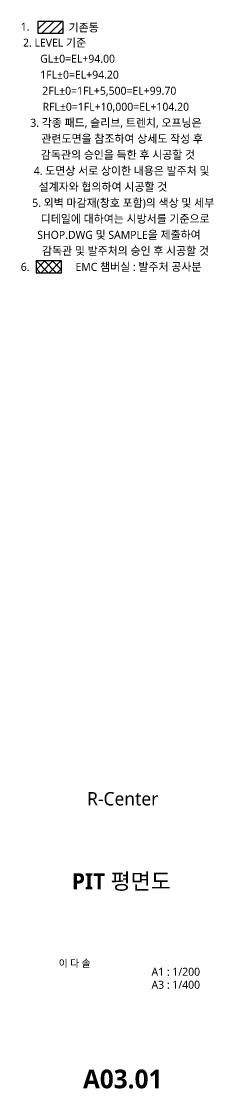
# Model space of a CAD drawing. Header units: millimetres. Extents: x -145104 to 501096, y 3876 to 113496.
# Drawn here: x -19702 to -5289, y 5551 to 85537 of the extents above; entities that cross this region are included whole.
import ezdxf
from ezdxf.enums import TextEntityAlignment as Align

# ---------------------------------------------------------------- set-up
doc = ezdxf.new("R2010")
doc.units = ezdxf.units.MM
doc.header["$LTSCALE"] = 200
for name, color, linetype in [('3TXT', 3, 'Continuous'), ('HAT', 8, 'Continuous'), ('TEXT', 3, 'Continuous'), ('XR-SHEET$0$TITLE', 7, 'Continuous'), ('XR-SHEET$1$SHT', 5, 'Continuous'), ('XR-SHEET$1$TEXT', 3, 'Continuous')]:
    doc.layers.add(name, color=color, linetype=linetype)
doc.styles.add('XR-SHEET$0$굴림체(옥산)', font='malgun.ttf')
doc.styles.add('맑은고딕B', font='malgunbd.ttf')
doc.styles.add('스타일1', font='malgun.ttf')

# ---------------------------------------------------------------- blocks, each defined once
blk = doc.blocks.new('XR-SHEET$0$TITLE')
at = {"layer": 'XR-SHEET$0$TITLE', "true_color": 0x000000, "style": 'XR-SHEET$0$굴림체(옥산)'}
for tag, height, p in [('동명칭', 6, (776.77, -457.26)), ('SCALE-A1', 3, (797.5, -522)), ('SCALE-A3', 3, (797.5, -527)), ('DATA', 3, (797.5, -540))]:
    blk.add_attdef(tag, text='', height=height, dxfattribs=at).set_placement(p, align=Align.MIDDLE)
for tag, height, p in [('TITLE1', 6, (776.5, -479.4)), ('TITLE4', 6, (776.5, -484.39)), ('TITLE2', 6, (776.5, -489)), ('TITLE5', 6, (776.5, -493.99)), ('TITLE3', 6, (776.5, -498.7)), ('NAME-1', 3, (760.16, -517.5)), ('NAME-2', 3, (760.16, -526.5)), ('A0.00', 7, (776.5, -561))]:
    blk.add_attdef(tag, text='', height=height, dxfattribs=at).set_placement(p, align=Align.MIDDLE_CENTER)

msp = doc.modelspace()

# ---------------------------------------------------------------- hatches: boundary and pattern name
at = {"layer": 'HAT'}
h = msp.add_hatch(dxfattribs=at)
h.set_pattern_fill('ANSI31', color=256, scale=133.333333)
h.set_pattern_definition([(45, (-166091, -422.64), (-299.3419, 299.3419), [])])
h.paths.add_polyline_path([(-18458.2, 85537.4), (-18458.2, 84648.7), (-16560.4, 84648.7), (-16560.4, 85537.4)])
h = msp.add_hatch(dxfattribs=at)
h.set_pattern_fill('ANSI37', color=256, scale=133.3333)
h.set_pattern_definition([(45, (-167027.18, -16848.75), (-299.3418, 299.3418), []), (135, (-167027.18, -16848.75), (-299.3418, -299.3418), [])])
h.paths.add_polyline_path([(-18598.3, 67587.5), (-18598.3, 66698.7), (-16700.5, 66698.7), (-16700.5, 67587.5)])

# ---------------------------------------------------------------- linework, layer by layer
at = {"layer": 'HAT', "color": 6}
for points in [[(-18458.2, 84648.7), (-16560.4, 84648.7), (-16560.4, 85537.4), (-18458.2, 85537.4)], [(-18598.3, 66698.7), (-16700.5, 66698.7), (-16700.5, 67587.5), (-18598.3, 67587.5)]]:
    msp.add_lwpolyline(points, close=True, dxfattribs=at)

# ---------------------------------------------------------------- block references
at = {"layer": 'TEXT'}
ref = msp.add_blockref('XR-SHEET$0$TITLE', (-167403.9, -323.8), dxfattribs=dict(at, xscale=200, yscale=200, zscale=200))
ref.add_attrib('TITLE2', 'PIT 평면도', dxfattribs={"layer": 'XR-SHEET$1$SHT', "color": 4, "true_color": 0x000004, "height": 1200, "style": '맑은고딕B'}).set_placement((-12203.9, 21093.4), align=Align.MIDDLE_CENTER)
ref.add_attrib('NAME-1', '이 다 솔', dxfattribs={"layer": 'XR-SHEET$1$TEXT', "color": 3, "true_color": 0x000003, "height": 540, "style": '스타일1'}).set_placement((-16903.9, 14942.7, 2754.3), align=Align.MIDDLE_LEFT)
ref.add_attrib('SCALE-A1', 'A1 : 1/200', dxfattribs={"layer": 'XR-SHEET$1$SHT', "color": 3, "true_color": 0x000003, "height": 600, "style": '스타일1'}).set_placement((-8125.7, 14310.6), align=Align.MIDDLE_CENTER)
ref.add_attrib('SCALE-A3', 'A3 : 1/400', dxfattribs={"layer": 'XR-SHEET$1$SHT', "color": 3, "true_color": 0x000003, "height": 600, "style": '스타일1'}).set_placement((-8125.7, 13337.7), align=Align.MIDDLE_CENTER)
ref.add_attrib('A0.00', 'A03.01', dxfattribs={"layer": 'XR-SHEET$1$SHT', "color": 4, "true_color": 0x000004, "height": 1400, "style": '맑은고딕B'}).set_placement((-12103.9, 6276.2), align=Align.MIDDLE_CENTER)

# ---------------------------------------------------------------- texts
at = {"layer": '3TXT', "style": '스타일1'}
for s, p in [('1. ', (-19315.3, 85137.3)), ('2. LEVEL 기준', (-17213.7, 83937.3)), ('   GL±0=EL+94.00', (-15791.5, 82737.3)), ('   1FL±0=EL+94.20', (-15646.4, 81537.3)), ('   2FL±0=1FL+5,500=EL+99.70', (-13412.3, 80337.3)), ('   RFL±0=1FL+10,000=EL+104.20', (-12927.9, 79137.3)), ('3. 각종 패드, 슬리브, 트렌치, 오프닝은', (-12611, 77937.3)), ('   관련도면을 참조하여 상세도 작성 후 ', (-12348.5, 76737.3)), ('   감독관의 승인을 득한 후 시공할 것', (-12765.9, 75537.3)), ('4. 도면상 서로 상이한 내용은 발주처 및   ', (-11880.5, 74337.3)), ('   설계자와 협의하여 시공할 것', (-13894.1, 73137.3)), ('5. 외벽 마감재(창호 포함)의 색상 및 세부', (-12066.4, 71937.3)), ('   디테일에 대하여는 시방서를 기준으로', (-12224.6, 70737.3)), ('   SHOP.DWG 및 SAMPLE을 제출하여', (-12688.2, 69537.3)), ('   감독관 및 발주처의 승인 후 시공할 것', (-12201.7, 68337.3)), ('6. ', (-19315.3, 67137.3))]:
    msp.add_text(s, height=600, dxfattribs=at).set_placement(p, align=Align.MIDDLE_CENTER)
at = {"layer": 'TEXT', "style": '스타일1'}
msp.add_text('기존동', height=600, dxfattribs=at).set_placement((-16159.4, 84588.2), align=Align.BOTTOM_LEFT)
for s, height, p in [('EMC 챔버실 : 발주처 공사분', 600, (-10923.7, 67137.3)), ('R-Center', 1000, (-12103.9, 27276.2))]:
    msp.add_text(s, height=height, dxfattribs=at).set_placement(p, align=Align.MIDDLE_CENTER)

doc.saveas('drawing.dxf')
